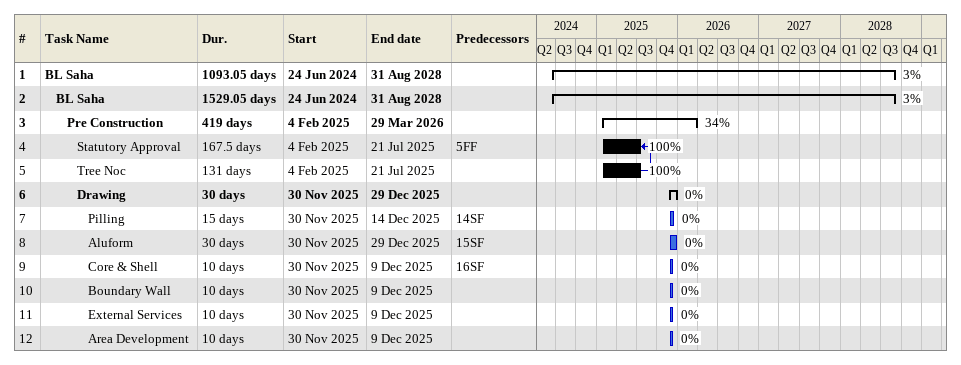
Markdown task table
| ID | Level | Task | Duration | Start | Finish | Predecessors | % complete |
|---|---|---|---|---|---|---|---|
| 1 | 1 | **BL Saha** | 1093.05d | 2024-06-24 | 2028-08-31 |  | 3 |
| 2 | 2 | **BL Saha** | 1529.05d | 2024-06-24 | 2028-08-31 |  | 3 |
| 3 | 3 | **Pre Construction** | 419d | 2025-02-04 | 2026-03-29 |  | 34 |
| 4 | 4 | Statutory Approval | 167.5d | 2025-02-04 | 2025-07-21 | 5FF | 100 |
| 5 | 4 | Tree Noc | 131d | 2025-02-04 | 2025-07-21 |  | 100 |
| 6 | 4 | **Drawing** | 30d | 2025-11-30 | 2025-12-29 |  | 0 |
| 7 | 5 | Pilling | 15d | 2025-11-30 | 2025-12-14 | 14SF | 0 |
| 8 | 5 | Aluform | 30d | 2025-11-30 | 2025-12-29 | 15SF | 0 |
| 9 | 5 | Core & Shell | 10d | 2025-11-30 | 2025-12-09 | 16SF | 0 |
| 10 | 5 | Boundary Wall | 10d | 2025-11-30 | 2025-12-09 |  | 0 |
| 11 | 5 | External Services | 10d | 2025-11-30 | 2025-12-09 |  | 0 |
| 12 | 5 | Area Development | 10d | 2025-11-30 | 2025-12-09 |  | 0 |
